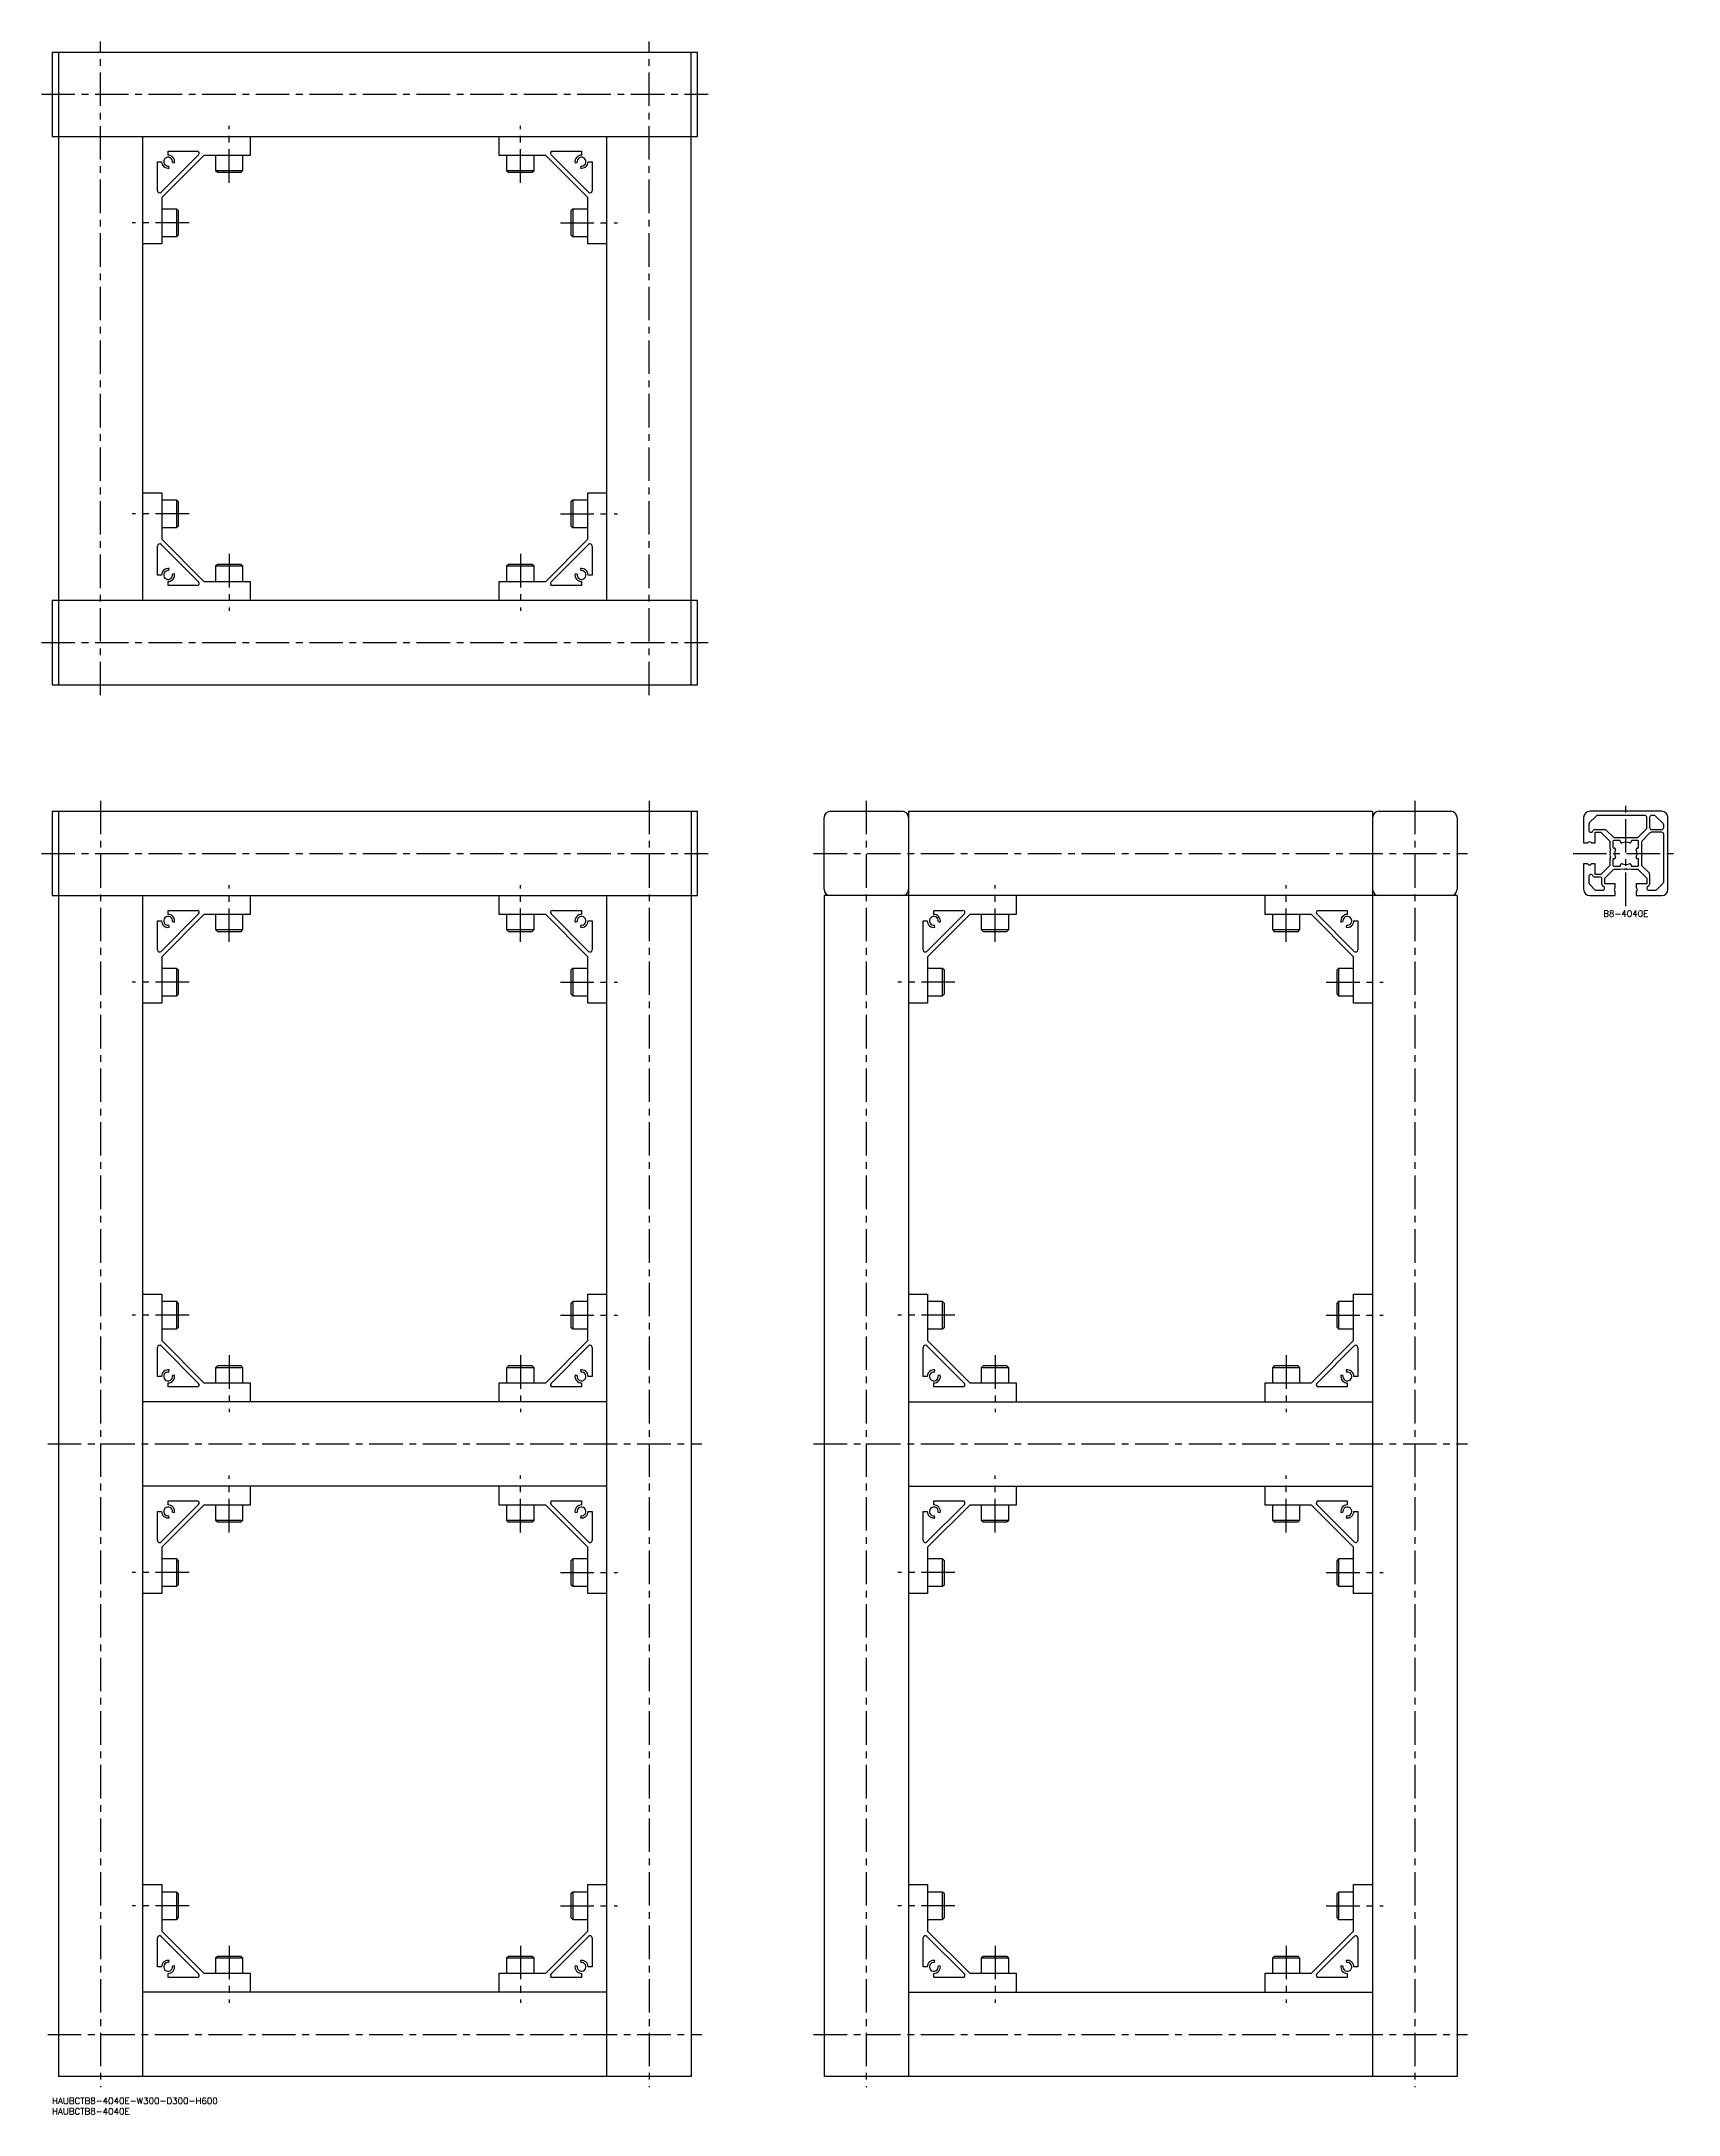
# Model space of a CAD drawing. Extents: x -5 to 771, y -8 to 975.
import ezdxf

# ---------------------------------------------------------------- set-up
doc = ezdxf.new("R2010")
doc.units = 0
doc.header["$LTSCALE"] = 0.5
doc.linetypes.add('CENTER', pattern=[50.8, 31.75, -6.35, 6.35, -6.35])
for name, color, linetype in [('MSM_CENTER', 1, 'CENTER'), ('MSM_CONTINUOUS', 7, 'CONTINUOUS'), ('MSM_PART_NUMBER', 7, 'CONTINUOUS')]:
    doc.layers.add(name, color=color, linetype=linetype)
doc.styles.get("Standard").update_dxf_attribs({"font": 'txt.shx', "height": 3, "bigfont": 'bigfont.shx'})

# ---------------------------------------------------------------- blocks, each defined once
blk = doc.blocks.new('*U8')
at = {"layer": 'MSM_PART_NUMBER'}
blk.add_text('HAUBCTB8-4040E-W300-D300-H600', height=3, dxfattribs=at).set_placement((0, -3))
blk = doc.blocks.new('*U9')
at = {"layer": 'MSM_PART_NUMBER'}
blk.add_text('HAUBCTB8-4040E', height=3, dxfattribs=at).set_placement((0, -8))
blk = doc.blocks.new('*U10')
at = {"layer": 'MSM_PART_NUMBER'}
blk.add_text('B8-4040E', height=3, dxfattribs=at).set_placement((735.32, 559.97))

msp = doc.modelspace()

# ---------------------------------------------------------------- linework, layer by layer
at = {"layer": 'MSM_CENTER'}
for p, q in [((23, 665), (23, 975)), ((283, 665), (283, 975)), ((-5, 950), (311, 950)), ((84, 908), (84, 935)), ((222, 908), (222, 935)), ((65, 889), (38, 889)), ((241, 889), (268, 889)), ((65, 751), (38, 751)), ((241, 751), (268, 751)), ((84, 732), (84, 705)), ((222, 732), (222, 705)), ((-5, 690), (311, 690)), ((23, 615), (23, 5)), ((283, 615), (283, 5)), ((386, 615), (386, 5)), ((646, 615), (646, 5)), ((746, 565), (746, 615)), ((-5, 590), (311, 590)), ((361, 590), (671, 590)), ((721, 590), (771, 590)), ((84, 548), (84, 575)), ((222, 548), (222, 575)), ((447, 548), (447, 575)), ((585, 548), (585, 575)), ((65, 529), (38, 529)), ((241, 529), (268, 529)), ((428, 529), (401, 529)), ((604, 529), (631, 529)), ((65, 371), (38, 371)), ((241, 371), (268, 371)), ((428, 371), (401, 371)), ((604, 371), (631, 371)), ((84, 352), (84, 325)), ((222, 352), (222, 325)), ((447, 352), (447, 325)), ((585, 352), (585, 325)), ((-2, 310), (308, 310)), ((361, 310), (671, 310)), ((84, 268), (84, 295)), ((222, 268), (222, 295)), ((447, 268), (447, 295)), ((585, 268), (585, 295)), ((65, 249), (38, 249)), ((241, 249), (268, 249)), ((428, 249), (401, 249)), ((604, 249), (631, 249)), ((65, 91), (38, 91)), ((241, 91), (268, 91)), ((428, 91), (401, 91)), ((604, 91), (631, 91)), ((84, 72), (84, 45)), ((222, 72), (222, 45)), ((447, 72), (447, 45)), ((585, 72), (585, 45)), ((-2, 30), (308, 30)), ((361, 30), (671, 30))]:
    msp.add_line(p, q, dxfattribs=at)
at = {"layer": 'MSM_CONTINUOUS'}
for p, q in [((0, 970), (0, 930)), ((0, 970), (306, 970)), ((3, 970), (3, 670)), ((303, 670), (303, 970)), ((306, 930), (306, 970)), ((0, 930), (306, 930)), ((43, 710), (43, 930)), ((94, 930), (94, 921)), ((212, 921), (212, 930)), ((263, 710), (263, 930)), ((50, 904.24), (50, 918)), ((50, 918), (51.9, 918)), ((69.46, 921.29), (51.71, 903.54)), ((72, 921), (52, 901)), ((55, 923), (68.76, 923)), ((55, 921.1), (55, 923)), ((55.54, 914.95), (55.36, 915.93)), ((57.07, 917.64), (58.05, 917.46)), ((94, 921), (72, 921)), ((77.5, 921), (77.5, 913.87)), ((90.5, 913.87), (90.5, 921)), ((234, 921), (212, 921)), ((215.5, 921), (215.5, 913.87)), ((228.5, 913.87), (228.5, 921)), ((254, 901), (234, 921)), ((254.29, 903.54), (236.54, 921.29)), ((237.24, 923), (251, 923)), ((247.95, 917.46), (248.93, 917.64)), ((250.64, 915.93), (250.46, 914.95)), ((251, 923), (251, 921.1)), ((254.1, 918), (256, 918)), ((256, 918), (256, 904.24)), ((77.5, 913.87), (78.37, 913)), ((77.5, 913.87), (90.5, 913.87)), ((78.37, 913), (89.63, 913)), ((89.63, 913), (90.5, 913.87)), ((215.5, 913.87), (216.37, 913)), ((215.5, 913.87), (228.5, 913.87)), ((216.37, 913), (227.63, 913)), ((227.63, 913), (228.5, 913.87)), ((52, 901), (52, 879)), ((59.13, 895.5), (52, 895.5)), ((60, 894.63), (59.13, 895.5)), ((59.13, 882.5), (59.13, 895.5)), ((60, 883.37), (60, 894.63)), ((246.87, 895.5), (246, 894.63)), ((246, 894.63), (246, 883.37)), ((254, 895.5), (246.87, 895.5)), ((246.87, 895.5), (246.87, 882.5)), ((254, 879), (254, 901)), ((52, 879), (43, 879)), ((52, 882.5), (59.13, 882.5)), ((59.13, 882.5), (60, 883.37)), ((246, 883.37), (246.87, 882.5)), ((246.87, 882.5), (254, 882.5)), ((263, 879), (254, 879)), ((43, 761), (52, 761)), ((52, 761), (52, 739)), ((59.13, 757.5), (52, 757.5)), ((60, 756.63), (59.13, 757.5)), ((59.13, 744.5), (59.13, 757.5)), ((246.87, 757.5), (246, 756.63)), ((254, 757.5), (246.87, 757.5)), ((246.87, 757.5), (246.87, 744.5)), ((254, 739), (254, 761)), ((254, 761), (263, 761)), ((60, 745.37), (60, 756.63)), ((246, 756.63), (246, 745.37)), ((52, 744.5), (59.13, 744.5)), ((52, 739), (72, 719)), ((59.13, 744.5), (60, 745.37)), ((234, 719), (254, 739)), ((246, 745.37), (246.87, 744.5)), ((246.87, 744.5), (254, 744.5)), ((50, 722), (50, 735.76)), ((51.71, 736.46), (69.46, 718.71)), ((236.54, 718.71), (254.29, 736.46)), ((256, 735.76), (256, 722)), ((51.9, 722), (50, 722)), ((55, 717), (55, 718.9)), ((55.36, 724.07), (55.54, 725.05)), ((58.05, 722.54), (57.07, 722.36)), ((72, 719), (94, 719)), ((78.37, 727), (77.5, 726.13)), ((77.5, 726.13), (77.5, 719)), ((90.5, 726.13), (77.5, 726.13)), ((89.63, 727), (78.37, 727)), ((90.5, 726.13), (89.63, 727)), ((90.5, 719), (90.5, 726.13)), ((94, 719), (94, 710)), ((212, 719), (234, 719)), ((212, 710), (212, 719)), ((216.37, 727), (215.5, 726.13)), ((215.5, 726.13), (215.5, 719)), ((228.5, 726.13), (215.5, 726.13)), ((227.63, 727), (216.37, 727)), ((228.5, 726.13), (227.63, 727)), ((228.5, 719), (228.5, 726.13)), ((248.93, 722.36), (247.95, 722.54)), ((250.46, 725.05), (250.64, 724.07)), ((251, 718.9), (251, 717)), ((256, 722), (254.1, 722)), ((0, 710), (306, 710)), ((0, 710), (0, 670)), ((68.76, 717), (55, 717)), ((251, 717), (237.24, 717)), ((306, 670), (306, 710)), ((0, 670), (306, 670)), ((0, 610), (306, 610)), ((0, 610), (0, 570)), ((3, 610), (3, 10)), ((303, 610), (303, 10)), ((306, 570), (306, 610)), ((369, 610), (403, 610)), ((406, 610), (406, 10)), ((406, 610), (626, 610)), ((626, 610), (626, 10)), ((629, 610), (663, 610)), ((763, 610), (729, 610)), ((366, 573), (366, 607)), ((666, 607), (666, 573)), ((726, 607), (726, 595)), ((728.5, 603.91), (728.5, 601)), ((731.89, 607.71), (728.79, 604.61)), ((731.37, 601.3), (736.05, 601.3)), ((731.5, 595), (731.5, 600)), ((731.5, 600), (734.23, 600)), ((755, 608), (732.59, 608)), ((734.23, 600), (738.5, 595.73)), ((736.76, 601.01), (739.97, 597.79)), ((752.03, 597.79), (755.71, 601.47)), ((757.47, 599.71), (753.79, 596.03)), ((756, 602.18), (756, 607)), ((757.3, 607), (757.3, 602.3)), ((763, 600), (758.18, 600)), ((759.41, 608), (758.3, 608)), ((758.3, 601.3), (763, 601.3)), ((763.71, 604.11), (760.11, 607.71)), ((764, 602.3), (764, 603.41)), ((766, 573), (766, 607)), ((726, 595), (727.78, 595)), ((729.82, 595), (731.5, 595)), ((738.5, 595.73), (738.5, 592.69)), ((738.5, 592.69), (738.71, 591.7)), ((738.71, 591.7), (738.51, 590.76)), ((738.57, 590.4), (738.8, 590)), ((738.8, 590), (738.57, 589.6)), ((739.9, 595.6), (739.9, 592.9)), ((740.3, 592.5), (740.54, 592.5)), ((743.1, 596.1), (740.4, 596.1)), ((740.68, 597.5), (751.32, 597.5)), ((743.5, 595.46), (743.5, 595.7)), ((748.5, 595.7), (748.5, 595.46)), ((751.6, 596.1), (748.9, 596.1)), ((751.46, 592.5), (751.7, 592.5)), ((752.1, 592.9), (752.1, 595.6)), ((753.5, 595.32), (753.5, 584.68)), ((764, 576.59), (764, 599)), ((727.78, 585), (726, 585)), ((726, 585), (726, 573)), ((731.5, 585), (729.82, 585)), ((731.5, 580), (731.5, 585)), ((734.23, 580), (731.5, 580)), ((738.5, 584.27), (734.23, 580)), ((736, 578.23), (740.27, 582.5)), ((738.71, 588.3), (738.5, 587.31)), ((738.5, 587.31), (738.5, 584.27)), ((738.51, 589.24), (738.71, 588.3)), ((739.9, 587.1), (739.9, 584.4)), ((740.27, 582.5), (743.31, 582.5)), ((740.54, 587.5), (740.3, 587.5)), ((740.4, 583.9), (743.1, 583.9)), ((743.31, 582.5), (744.3, 582.71)), ((743.5, 584.3), (743.5, 584.54)), ((744.3, 582.71), (745.24, 582.51)), ((745.6, 582.57), (746, 582.8)), ((746, 582.8), (746.4, 582.57)), ((746.76, 582.51), (747.7, 582.71)), ((747.7, 582.71), (748.69, 582.5)), ((748.5, 584.54), (748.5, 584.3)), ((748.69, 582.5), (751.73, 582.5)), ((748.9, 583.9), (751.6, 583.9)), ((751.7, 587.5), (751.46, 587.5)), ((751.73, 582.5), (756, 578.23)), ((752.1, 584.4), (752.1, 587.1)), ((753.79, 583.97), (757.01, 580.76)), ((757.3, 580.05), (757.3, 575.37)), ((728.5, 579), (728.5, 576.09)), ((728.79, 575.39), (731.39, 572.79)), ((734.2, 578.7), (731.37, 578.7)), ((732.09, 572.5), (735, 572.5)), ((734.7, 575.37), (734.7, 578.2)), ((736, 575.5), (736, 578.23)), ((741, 575.5), (736, 575.5)), ((741, 573.82), (741, 575.5)), ((741, 570), (741, 571.78)), ((756, 575.5), (751, 575.5)), ((751, 575.5), (751, 573.82)), ((751, 571.78), (751, 570)), ((756, 578.23), (756, 575.5)), ((757, 572.5), (759.91, 572.5)), ((760.61, 572.79), (763.71, 575.89)), ((0, 570), (306, 570)), ((43, 10), (43, 570)), ((69.46, 561.29), (51.71, 543.54)), ((72, 561), (52, 541)), ((55, 563), (68.76, 563)), ((55, 561.1), (55, 563)), ((94, 561), (72, 561)), ((77.5, 561), (77.5, 553.87)), ((90.5, 553.87), (90.5, 561)), ((94, 570), (94, 561)), ((212, 561), (212, 570)), ((234, 561), (212, 561)), ((215.5, 561), (215.5, 553.87)), ((228.5, 553.87), (228.5, 561)), ((254, 541), (234, 561)), ((254.29, 543.54), (236.54, 561.29)), ((237.24, 563), (251, 563)), ((251, 563), (251, 561.1)), ((263, 10), (263, 570)), ((666, 570), (366, 570)), ((366, 570), (366, 10)), ((432.46, 561.29), (414.71, 543.54)), ((435, 561), (415, 541)), ((418, 563), (431.76, 563)), ((418, 561.1), (418, 563)), ((457, 561), (435, 561)), ((440.5, 561), (440.5, 553.87)), ((453.5, 553.87), (453.5, 561)), ((457, 570), (457, 561)), ((575, 561), (575, 570)), ((597, 561), (575, 561)), ((578.5, 561), (578.5, 553.87)), ((591.5, 553.87), (591.5, 561)), ((617, 541), (597, 561)), ((617.29, 543.54), (599.54, 561.29)), ((600.24, 563), (614, 563)), ((614, 563), (614, 561.1)), ((666, 570), (666, 10)), ((729, 570), (741, 570)), ((751, 570), (763, 570)), ((50, 544.24), (50, 558)), ((50, 558), (51.9, 558)), ((55.54, 554.95), (55.36, 555.93)), ((57.07, 557.64), (58.05, 557.46)), ((77.5, 553.87), (78.37, 553)), ((77.5, 553.87), (90.5, 553.87)), ((78.37, 553), (89.63, 553)), ((89.63, 553), (90.5, 553.87)), ((215.5, 553.87), (216.37, 553)), ((215.5, 553.87), (228.5, 553.87)), ((216.37, 553), (227.63, 553)), ((227.63, 553), (228.5, 553.87)), ((247.95, 557.46), (248.93, 557.64)), ((250.64, 555.93), (250.46, 554.95)), ((254.1, 558), (256, 558)), ((256, 558), (256, 544.24)), ((413, 544.24), (413, 558)), ((413, 558), (414.9, 558)), ((418.54, 554.95), (418.36, 555.93)), ((420.07, 557.64), (421.05, 557.46)), ((440.5, 553.87), (441.37, 553)), ((440.5, 553.87), (453.5, 553.87)), ((441.37, 553), (452.63, 553)), ((452.63, 553), (453.5, 553.87)), ((578.5, 553.87), (579.37, 553)), ((578.5, 553.87), (591.5, 553.87)), ((579.37, 553), (590.63, 553)), ((590.63, 553), (591.5, 553.87)), ((610.95, 557.46), (611.93, 557.64)), ((613.64, 555.93), (613.46, 554.95)), ((617.1, 558), (619, 558)), ((619, 558), (619, 544.24)), ((52, 541), (52, 519)), ((254, 519), (254, 541)), ((415, 541), (415, 519)), ((617, 519), (617, 541)), ((59.13, 535.5), (52, 535.5)), ((60, 534.63), (59.13, 535.5)), ((59.13, 522.5), (59.13, 535.5)), ((60, 523.37), (60, 534.63)), ((246.87, 535.5), (246, 534.63)), ((246, 534.63), (246, 523.37)), ((254, 535.5), (246.87, 535.5)), ((246.87, 535.5), (246.87, 522.5)), ((422.13, 535.5), (415, 535.5)), ((423, 534.63), (422.13, 535.5)), ((422.13, 522.5), (422.13, 535.5)), ((423, 523.37), (423, 534.63)), ((609.87, 535.5), (609, 534.63)), ((609, 534.63), (609, 523.37)), ((617, 535.5), (609.87, 535.5)), ((609.87, 535.5), (609.87, 522.5)), ((52, 522.5), (59.13, 522.5)), ((59.13, 522.5), (60, 523.37)), ((246, 523.37), (246.87, 522.5)), ((246.87, 522.5), (254, 522.5)), ((415, 522.5), (422.13, 522.5)), ((422.13, 522.5), (423, 523.37)), ((609, 523.37), (609.87, 522.5)), ((609.87, 522.5), (617, 522.5)), ((52, 519), (43, 519)), ((263, 519), (254, 519)), ((415, 519), (406, 519)), ((626, 519), (617, 519)), ((43, 381), (52, 381)), ((52, 381), (52, 359)), ((59.13, 377.5), (52, 377.5)), ((60, 376.63), (59.13, 377.5)), ((59.13, 364.5), (59.13, 377.5)), ((60, 365.37), (60, 376.63)), ((246.87, 377.5), (246, 376.63)), ((246, 376.63), (246, 365.37)), ((254, 377.5), (246.87, 377.5)), ((246.87, 377.5), (246.87, 364.5)), ((254, 359), (254, 381)), ((254, 381), (263, 381)), ((406, 381), (415, 381)), ((415, 381), (415, 359)), ((422.13, 377.5), (415, 377.5)), ((423, 376.63), (422.13, 377.5)), ((422.13, 364.5), (422.13, 377.5)), ((423, 365.37), (423, 376.63)), ((609.87, 377.5), (609, 376.63)), ((609, 376.63), (609, 365.37)), ((617, 377.5), (609.87, 377.5)), ((609.87, 377.5), (609.87, 364.5)), ((617, 359), (617, 381)), ((617, 381), (626, 381)), ((52, 364.5), (59.13, 364.5)), ((59.13, 364.5), (60, 365.37)), ((246, 365.37), (246.87, 364.5)), ((246.87, 364.5), (254, 364.5)), ((415, 364.5), (422.13, 364.5)), ((422.13, 364.5), (423, 365.37)), ((609, 365.37), (609.87, 364.5)), ((609.87, 364.5), (617, 364.5)), ((50, 342), (50, 355.76)), ((51.71, 356.46), (69.46, 338.71)), ((52, 359), (72, 339)), ((234, 339), (254, 359)), ((236.54, 338.71), (254.29, 356.46)), ((256, 355.76), (256, 342)), ((413, 342), (413, 355.76)), ((414.71, 356.46), (432.46, 338.71)), ((415, 359), (435, 339)), ((597, 339), (617, 359)), ((599.54, 338.71), (617.29, 356.46)), ((619, 355.76), (619, 342)), ((55.36, 344.07), (55.54, 345.05)), ((78.37, 347), (77.5, 346.13)), ((77.5, 346.13), (77.5, 339)), ((90.5, 346.13), (77.5, 346.13)), ((89.63, 347), (78.37, 347)), ((90.5, 346.13), (89.63, 347)), ((90.5, 339), (90.5, 346.13)), ((216.37, 347), (215.5, 346.13)), ((215.5, 346.13), (215.5, 339)), ((228.5, 346.13), (215.5, 346.13)), ((227.63, 347), (216.37, 347)), ((228.5, 346.13), (227.63, 347)), ((228.5, 339), (228.5, 346.13)), ((250.46, 345.05), (250.64, 344.07)), ((418.36, 344.07), (418.54, 345.05)), ((441.37, 347), (440.5, 346.13)), ((440.5, 346.13), (440.5, 339)), ((453.5, 346.13), (440.5, 346.13)), ((452.63, 347), (441.37, 347)), ((453.5, 346.13), (452.63, 347)), ((453.5, 339), (453.5, 346.13)), ((579.37, 347), (578.5, 346.13)), ((578.5, 346.13), (578.5, 339)), ((591.5, 346.13), (578.5, 346.13)), ((590.63, 347), (579.37, 347)), ((591.5, 346.13), (590.63, 347)), ((591.5, 339), (591.5, 346.13)), ((613.46, 345.05), (613.64, 344.07)), ((51.9, 342), (50, 342)), ((55, 337), (55, 338.9)), ((68.76, 337), (55, 337)), ((58.05, 342.54), (57.07, 342.36)), ((72, 339), (94, 339)), ((94, 339), (94, 330)), ((212, 339), (234, 339)), ((212, 330), (212, 339)), ((251, 337), (237.24, 337)), ((248.93, 342.36), (247.95, 342.54)), ((251, 338.9), (251, 337)), ((256, 342), (254.1, 342)), ((414.9, 342), (413, 342)), ((418, 337), (418, 338.9)), ((431.76, 337), (418, 337)), ((421.05, 342.54), (420.07, 342.36)), ((435, 339), (457, 339)), ((457, 339), (457, 330)), ((575, 339), (597, 339)), ((575, 330), (575, 339)), ((614, 337), (600.24, 337)), ((611.93, 342.36), (610.95, 342.54)), ((614, 338.9), (614, 337)), ((619, 342), (617.1, 342)), ((263, 330), (43, 330)), ((406, 330), (626, 330)), ((263, 290), (43, 290)), ((94, 290), (94, 281)), ((212, 281), (212, 290)), ((406, 290), (626, 290)), ((457, 290), (457, 281)), ((575, 281), (575, 290)), ((50, 264.24), (50, 278)), ((50, 278), (51.9, 278)), ((69.46, 281.29), (51.71, 263.54)), ((72, 281), (52, 261)), ((55, 283), (68.76, 283)), ((55, 281.1), (55, 283)), ((55.54, 274.95), (55.36, 275.93)), ((57.07, 277.64), (58.05, 277.46)), ((94, 281), (72, 281)), ((77.5, 281), (77.5, 273.87)), ((90.5, 273.87), (90.5, 281)), ((234, 281), (212, 281)), ((215.5, 281), (215.5, 273.87)), ((228.5, 273.87), (228.5, 281)), ((254, 261), (234, 281)), ((254.29, 263.54), (236.54, 281.29)), ((237.24, 283), (251, 283)), ((247.95, 277.46), (248.93, 277.64)), ((250.64, 275.93), (250.46, 274.95)), ((251, 283), (251, 281.1)), ((254.1, 278), (256, 278)), ((256, 278), (256, 264.24)), ((413, 264.24), (413, 278)), ((413, 278), (414.9, 278)), ((432.46, 281.29), (414.71, 263.54)), ((435, 281), (415, 261)), ((418, 283), (431.76, 283)), ((418, 281.1), (418, 283)), ((418.54, 274.95), (418.36, 275.93)), ((420.07, 277.64), (421.05, 277.46)), ((457, 281), (435, 281)), ((440.5, 281), (440.5, 273.87)), ((453.5, 273.87), (453.5, 281)), ((597, 281), (575, 281)), ((578.5, 281), (578.5, 273.87)), ((591.5, 273.87), (591.5, 281)), ((617, 261), (597, 281)), ((617.29, 263.54), (599.54, 281.29)), ((600.24, 283), (614, 283)), ((610.95, 277.46), (611.93, 277.64)), ((613.64, 275.93), (613.46, 274.95)), ((614, 283), (614, 281.1)), ((617.1, 278), (619, 278)), ((619, 278), (619, 264.24)), ((77.5, 273.87), (78.37, 273)), ((77.5, 273.87), (90.5, 273.87)), ((78.37, 273), (89.63, 273)), ((89.63, 273), (90.5, 273.87)), ((215.5, 273.87), (216.37, 273)), ((215.5, 273.87), (228.5, 273.87)), ((216.37, 273), (227.63, 273)), ((227.63, 273), (228.5, 273.87)), ((440.5, 273.87), (441.37, 273)), ((440.5, 273.87), (453.5, 273.87)), ((441.37, 273), (452.63, 273)), ((452.63, 273), (453.5, 273.87)), ((578.5, 273.87), (579.37, 273)), ((578.5, 273.87), (591.5, 273.87)), ((579.37, 273), (590.63, 273)), ((590.63, 273), (591.5, 273.87)), ((52, 261), (52, 239)), ((254, 239), (254, 261)), ((415, 261), (415, 239)), ((617, 239), (617, 261)), ((59.13, 255.5), (52, 255.5)), ((60, 254.63), (59.13, 255.5)), ((59.13, 242.5), (59.13, 255.5)), ((60, 243.37), (60, 254.63)), ((246.87, 255.5), (246, 254.63)), ((246, 254.63), (246, 243.37)), ((254, 255.5), (246.87, 255.5)), ((246.87, 255.5), (246.87, 242.5)), ((422.13, 255.5), (415, 255.5)), ((423, 254.63), (422.13, 255.5)), ((422.13, 242.5), (422.13, 255.5)), ((423, 243.37), (423, 254.63)), ((609.87, 255.5), (609, 254.63)), ((609, 254.63), (609, 243.37)), ((617, 255.5), (609.87, 255.5)), ((609.87, 255.5), (609.87, 242.5)), ((52, 239), (43, 239)), ((52, 242.5), (59.13, 242.5)), ((59.13, 242.5), (60, 243.37)), ((246, 243.37), (246.87, 242.5)), ((246.87, 242.5), (254, 242.5)), ((263, 239), (254, 239)), ((415, 239), (406, 239)), ((415, 242.5), (422.13, 242.5)), ((422.13, 242.5), (423, 243.37)), ((609, 243.37), (609.87, 242.5)), ((609.87, 242.5), (617, 242.5)), ((626, 239), (617, 239)), ((43, 101), (52, 101)), ((52, 101), (52, 79)), ((254, 79), (254, 101)), ((254, 101), (263, 101)), ((406, 101), (415, 101)), ((415, 101), (415, 79)), ((617, 79), (617, 101)), ((617, 101), (626, 101)), ((59.13, 97.5), (52, 97.5)), ((60, 96.63), (59.13, 97.5)), ((59.13, 84.5), (59.13, 97.5)), ((60, 85.37), (60, 96.63)), ((246.87, 97.5), (246, 96.63)), ((246, 96.63), (246, 85.37)), ((254, 97.5), (246.87, 97.5)), ((246.87, 97.5), (246.87, 84.5)), ((422.13, 97.5), (415, 97.5)), ((423, 96.63), (422.13, 97.5)), ((422.13, 84.5), (422.13, 97.5)), ((423, 85.37), (423, 96.63)), ((609.87, 97.5), (609, 96.63)), ((609, 96.63), (609, 85.37)), ((617, 97.5), (609.87, 97.5)), ((609.87, 97.5), (609.87, 84.5)), ((52, 84.5), (59.13, 84.5)), ((52, 79), (72, 59)), ((59.13, 84.5), (60, 85.37)), ((234, 59), (254, 79)), ((246, 85.37), (246.87, 84.5)), ((246.87, 84.5), (254, 84.5)), ((415, 84.5), (422.13, 84.5)), ((415, 79), (435, 59)), ((422.13, 84.5), (423, 85.37)), ((597, 59), (617, 79)), ((609, 85.37), (609.87, 84.5)), ((609.87, 84.5), (617, 84.5)), ((50, 62), (50, 75.76)), ((51.71, 76.46), (69.46, 58.71)), ((236.54, 58.71), (254.29, 76.46)), ((256, 75.76), (256, 62)), ((413, 62), (413, 75.76)), ((414.71, 76.46), (432.46, 58.71)), ((599.54, 58.71), (617.29, 76.46)), ((619, 75.76), (619, 62)), ((51.9, 62), (50, 62)), ((55.36, 64.07), (55.54, 65.05)), ((58.05, 62.54), (57.07, 62.36)), ((72, 59), (94, 59)), ((78.37, 67), (77.5, 66.13)), ((77.5, 66.13), (77.5, 59)), ((90.5, 66.13), (77.5, 66.13)), ((89.63, 67), (78.37, 67)), ((90.5, 66.13), (89.63, 67)), ((90.5, 59), (90.5, 66.13)), ((94, 59), (94, 50)), ((212, 59), (234, 59)), ((212, 50), (212, 59)), ((216.37, 67), (215.5, 66.13)), ((215.5, 66.13), (215.5, 59)), ((228.5, 66.13), (215.5, 66.13)), ((227.63, 67), (216.37, 67)), ((228.5, 66.13), (227.63, 67)), ((228.5, 59), (228.5, 66.13)), ((248.93, 62.36), (247.95, 62.54)), ((250.46, 65.05), (250.64, 64.07)), ((256, 62), (254.1, 62)), ((414.9, 62), (413, 62)), ((418.36, 64.07), (418.54, 65.05)), ((421.05, 62.54), (420.07, 62.36)), ((435, 59), (457, 59)), ((441.37, 67), (440.5, 66.13)), ((440.5, 66.13), (440.5, 59)), ((453.5, 66.13), (440.5, 66.13)), ((452.63, 67), (441.37, 67)), ((453.5, 66.13), (452.63, 67)), ((453.5, 59), (453.5, 66.13)), ((457, 59), (457, 50)), ((575, 59), (597, 59)), ((575, 50), (575, 59)), ((579.37, 67), (578.5, 66.13)), ((578.5, 66.13), (578.5, 59)), ((591.5, 66.13), (578.5, 66.13)), ((590.63, 67), (579.37, 67)), ((591.5, 66.13), (590.63, 67)), ((591.5, 59), (591.5, 66.13)), ((611.93, 62.36), (610.95, 62.54)), ((613.46, 65.05), (613.64, 64.07)), ((619, 62), (617.1, 62)), ((263, 50), (43, 50)), ((55, 57), (55, 58.9)), ((68.76, 57), (55, 57)), ((251, 57), (237.24, 57)), ((251, 58.9), (251, 57)), ((406, 50), (626, 50)), ((418, 57), (418, 58.9)), ((431.76, 57), (418, 57)), ((614, 57), (600.24, 57)), ((614, 58.9), (614, 57)), ((303, 10), (3, 10)), ((666, 10), (366, 10))]:
    msp.add_line(p, q, dxfattribs=at)
for centre, radius, start, end in [((55, 918), 3.1, 180, 280), ((55, 918), 2.1, 350, 280), ((55, 918), 3.1, 350, 90), ((68.76, 922), 1, 315, 90), ((237.24, 922), 1, 90, 225), ((251, 918), 3.1, 90, 190), ((251, 918), 2.1, 260, 190), ((251, 918), 3.1, 260, 0), ((51, 904.24), 1, 180, 315), ((255, 904.24), 1, 225, 0), ((51, 735.76), 1, 45, 180), ((255, 735.76), 1, 0, 135), ((55, 722), 3.1, 80, 180), ((55, 722), 2.1, 80, 10), ((55, 722), 3.1, 270, 10), ((68.76, 718), 1, 270, 45), ((237.24, 718), 1, 135, 270), ((251, 722), 3.1, 170, 270), ((251, 722), 2.1, 170, 100), ((251, 722), 3.1, 0, 100), ((369, 607), 3, 90, 180), ((403, 607), 3, 0, 90), ((629, 607), 3, 90, 180), ((663, 607), 3, 0, 90), ((729, 607), 3, 90, 180), ((763, 607), 3, 0, 90), ((729.5, 603.91), 1, 135, 180), ((729.5, 601), 1, 180, 339.51269), ((731.37, 600.3), 1, 90, 159.51268), ((732.59, 607), 1, 90, 135), ((736.05, 600.3), 1, 45, 90), ((755, 607), 1, 0, 90), ((755, 602.18), 1, 315, 0), ((758.3, 607), 1, 90, 180), ((758.3, 602.3), 1, 180, 270), ((758.18, 599), 1, 90, 135), ((759.41, 607), 1, 45, 90), ((763, 602.3), 1, 270, 0), ((763, 599), 1, 0, 90), ((763, 603.41), 1, 0, 45), ((727.78, 595.3), 0.3, 270, 322.02012), ((728.8, 594.5), 1, 37.97987, 142.02013), ((729.82, 595.3), 0.3, 217.97987, 270), ((739, 590.65), 0.5, 168, 210), ((740.4, 595.6), 0.5, 90, 180), ((740.3, 592.9), 0.4, 180, 270), ((740.68, 598.5), 1, 225, 270), ((740.54, 591.95), 0.55, 340.35405, 90), ((746, 590), 5.25, 160.35405, 199.64595), ((743.1, 595.7), 0.4, 0, 90), ((744.05, 595.46), 0.55, 180, 289.64595), ((746, 590), 5.25, 70.35405, 109.64595), ((747.95, 595.46), 0.55, 250.35405, 0), ((748.9, 595.7), 0.4, 90, 180), ((751.46, 591.95), 0.55, 90, 199.64595), ((746, 590), 5.25, 340.35405, 19.64595), ((751.32, 598.5), 1, 270, 315), ((751.6, 595.6), 0.5, 0, 90), ((751.7, 592.9), 0.4, 270, 0), ((754.5, 595.32), 1, 135, 180), ((727.78, 584.7), 0.3, 37.97987, 90), ((728.8, 585.5), 1, 217.97987, 322.02013), ((729.5, 579), 1, 20.48731, 180), ((729.82, 584.7), 0.3, 90, 142.02013), ((739, 589.35), 0.5, 150, 192), ((740.3, 587.1), 0.4, 90, 180), ((740.4, 584.4), 0.5, 180, 270), ((740.54, 588.05), 0.55, 270, 19.64595), ((743.1, 584.3), 0.4, 270, 0), ((744.05, 584.54), 0.55, 70.35405, 180), ((746, 590), 5.25, 250.35405, 289.64595), ((745.35, 583), 0.5, 258, 300), ((746.65, 583), 0.5, 240, 282), ((747.95, 584.54), 0.55, 0, 109.64595), ((748.9, 584.3), 0.4, 180, 270), ((751.46, 588.05), 0.55, 160.35405, 270), ((751.6, 584.4), 0.5, 270, 0), ((751.7, 587.1), 0.4, 0, 90), ((754.5, 584.68), 1, 180, 225), ((756.3, 580.05), 1, 0, 45), ((369, 573), 3, 180, 270), ((403, 573), 3, 270, 0), ((629, 573), 3, 180, 270), ((663, 573), 3, 270, 0), ((729, 573), 3, 180, 270), ((729.5, 576.09), 1, 180, 225), ((731.37, 579.7), 1, 200.48732, 270), ((732.09, 573.5), 1, 225, 270), ((734.2, 578.2), 0.5, 0, 90), ((735.7, 575.37), 1, 180, 249.51268), ((735, 573.5), 1, 270, 69.51268), ((741.5, 572.8), 1, 127.97987, 232.02013), ((740.7, 573.82), 0.3, 307.97987, 0), ((740.7, 571.78), 0.3, 0, 52.02012), ((751.3, 573.82), 0.3, 180, 232.02013), ((751.3, 571.78), 0.3, 127.97986, 180), ((750.5, 572.8), 1, 307.97988, 52.02013), ((757, 573.5), 1, 110.48731, 270), ((756.3, 575.37), 1, 290.48732, 0), ((759.91, 573.5), 1, 270, 315), ((763, 573), 3, 270, 0), ((763, 576.59), 1, 315, 0), ((55, 558), 3.1, 350, 90), ((68.76, 562), 1, 315, 90), ((237.24, 562), 1, 90, 225), ((251, 558), 3.1, 90, 190), ((418, 558), 3.1, 350, 90), ((431.76, 562), 1, 315, 90), ((600.24, 562), 1, 90, 225), ((614, 558), 3.1, 90, 190), ((55, 558), 3.1, 180, 280), ((55, 558), 2.1, 350, 280), ((251, 558), 2.1, 260, 190), ((251, 558), 3.1, 260, 0), ((418, 558), 3.1, 180, 280), ((418, 558), 2.1, 350, 280), ((614, 558), 2.1, 260, 190), ((614, 558), 3.1, 260, 0), ((51, 544.24), 1, 180, 315), ((255, 544.24), 1, 225, 0), ((414, 544.24), 1, 180, 315), ((618, 544.24), 1, 225, 0), ((51, 355.76), 1, 45, 180), ((255, 355.76), 1, 0, 135), ((414, 355.76), 1, 45, 180), ((618, 355.76), 1, 0, 135), ((55, 342), 3.1, 80, 180), ((55, 342), 2.1, 80, 10), ((251, 342), 2.1, 170, 100), ((251, 342), 3.1, 0, 100), ((418, 342), 3.1, 80, 180), ((418, 342), 2.1, 80, 10), ((614, 342), 2.1, 170, 100), ((614, 342), 3.1, 0, 100), ((55, 342), 3.1, 270, 10), ((68.76, 338), 1, 270, 45), ((237.24, 338), 1, 135, 270), ((251, 342), 3.1, 170, 270), ((418, 342), 3.1, 270, 10), ((431.76, 338), 1, 270, 45), ((600.24, 338), 1, 135, 270), ((614, 342), 3.1, 170, 270), ((55, 278), 3.1, 180, 280), ((55, 278), 2.1, 350, 280), ((55, 278), 3.1, 350, 90), ((68.76, 282), 1, 315, 90), ((237.24, 282), 1, 90, 225), ((251, 278), 3.1, 90, 190), ((251, 278), 2.1, 260, 190), ((251, 278), 3.1, 260, 0), ((418, 278), 3.1, 180, 280), ((418, 278), 2.1, 350, 280), ((418, 278), 3.1, 350, 90), ((431.76, 282), 1, 315, 90), ((600.24, 282), 1, 90, 225), ((614, 278), 3.1, 90, 190), ((614, 278), 2.1, 260, 190), ((614, 278), 3.1, 260, 0), ((51, 264.24), 1, 180, 315), ((255, 264.24), 1, 225, 0), ((414, 264.24), 1, 180, 315), ((618, 264.24), 1, 225, 0), ((51, 75.76), 1, 45, 180), ((255, 75.76), 1, 0, 135), ((414, 75.76), 1, 45, 180), ((618, 75.76), 1, 0, 135), ((55, 62), 3.1, 80, 180), ((55, 62), 2.1, 80, 10), ((55, 62), 3.1, 270, 10), ((251, 62), 3.1, 170, 270), ((251, 62), 2.1, 170, 100), ((251, 62), 3.1, 0, 100), ((418, 62), 3.1, 80, 180), ((418, 62), 2.1, 80, 10), ((418, 62), 3.1, 270, 10), ((614, 62), 3.1, 170, 270), ((614, 62), 2.1, 170, 100), ((614, 62), 3.1, 0, 100), ((68.76, 58), 1, 270, 45), ((237.24, 58), 1, 135, 270), ((431.76, 58), 1, 270, 45), ((600.24, 58), 1, 135, 270)]:
    msp.add_arc(centre, radius, start, end, dxfattribs=at)

# ---------------------------------------------------------------- block references
for name in ['*U10', '*U8', '*U9']:
    msp.add_blockref(name, (0, 0), dxfattribs=at)

doc.saveas('drawing.dxf')
